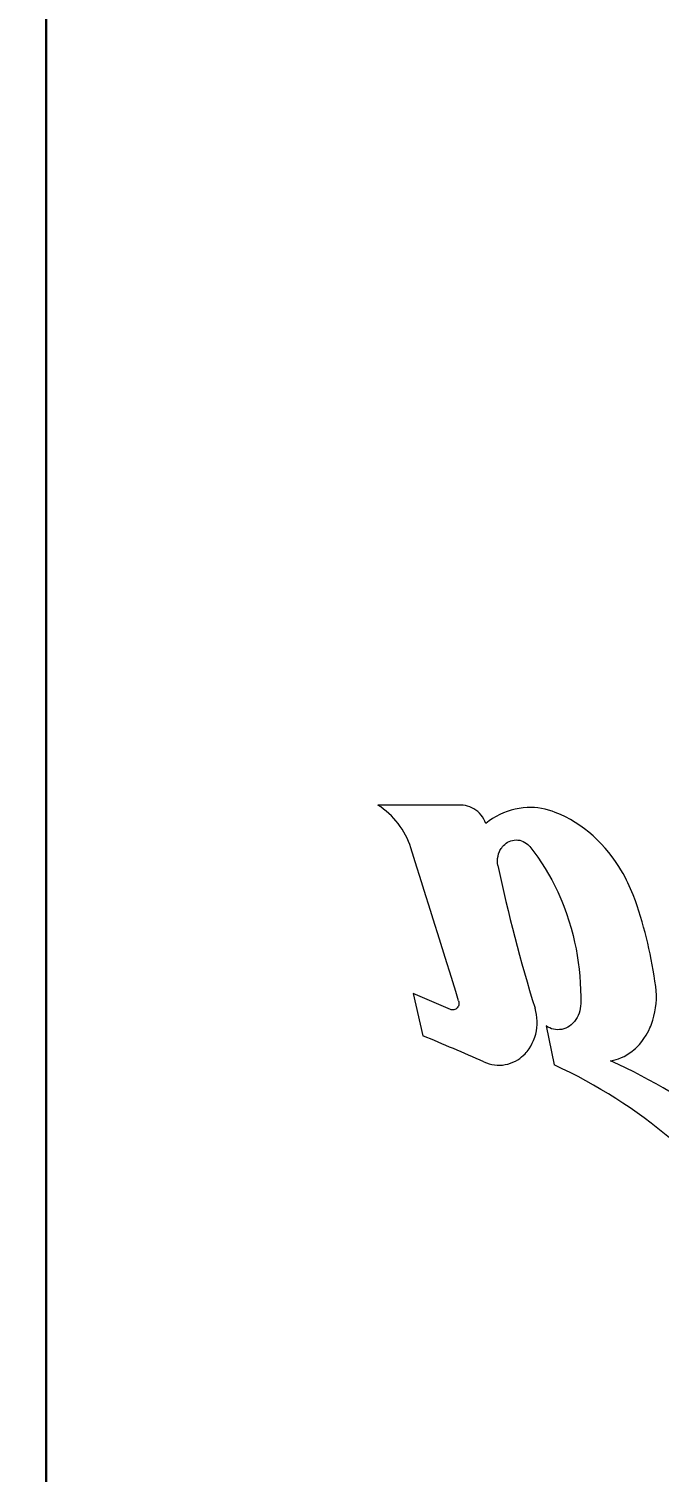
# Model space of a CAD drawing. Extents: x -234 to 858, y -95 to 532.
# Drawn here: x 79.16 to 99.72, y 127.01 to 174.14 of the extents above; entities that cross this region are included whole.
import ezdxf

# ---------------------------------------------------------------- set-up
doc = ezdxf.new("R2010")
doc.units = 0
doc.header["$LTSCALE"] = 7
doc.header["$MEASUREMENT"] = 0
doc.layers.get('0').update_dxf_attribs({"linetype": 'CONTINUOUS', "lineweight": 15})
doc.layers.add('3', color=3, linetype='CONTINUOUS', lineweight=30)
doc.layers.add('8', color=250, linetype='CONTINUOUS', lineweight=15)
doc.styles.add('ITALICT', font='ITALICT.shx', dxfattribs={"width": 0.8, "height": 3})
doc.dimstyles.get("Standard").update_dxf_attribs({"dimtxt": 3, "dimasz": 3, "dimexe": 0.5, "dimexo": 0.5, "dimgap": 0.8, "dimtad": 1, "dimdsep": 46, "dimtxsty": 'ITALICT', "dimcen": 0.09, "dimazin": 2, "dimtfac": 1, "dimtmove": 0, "dimatfit": 3, "dimfxl": 1, "dimtolj": 1, "dimtzin": 0, "dimarcsym": 0})

# ---------------------------------------------------------------- blocks, each defined once
blk = doc.blocks.new('*D27')
at = {"color": 0, "lineweight": -2, "transparency": 16777216}
for p, q in [((79.226, 291.825), (50.638, 291.825)), ((51.138, 288.825), (51.138, 52.525)), ((79.226, 49.525), (50.638, 49.525))]:
    blk.add_line(p, q, dxfattribs=at)
at = {"color": 0, "transparency": 16777216}
for points in [[(50.638, 288.825), (51.638, 288.825), (51.138, 291.825)], [(50.638, 52.525), (51.638, 52.525), (51.138, 49.525)]]:
    blk.add_solid(points, dxfattribs=at)
at = {"color": 0, "transparency": 16777216, "insert": (48.838, 170.675), "char_height": 3, "attachment_point": 5, "rotation": 90, "style": 'ITALICT'}
blk.add_mtext('\\A1;242.3{}{\\H0.71x;\\C3;%%p0.05}', dxfattribs=at)
blk = doc.blocks.new('*D41')
at = {"color": 0, "lineweight": -2, "transparency": 16777216}
for p, q in [((79.226, 291.825), (41.031, 291.825)), ((41.531, 288.825), (41.531, 22.075)), ((79.226, 19.075), (41.031, 19.075))]:
    blk.add_line(p, q, dxfattribs=at)
at = {"color": 0, "transparency": 16777216}
for points in [[(41.031, 288.825), (42.031, 288.825), (41.531, 291.825)], [(41.031, 22.075), (42.031, 22.075), (41.531, 19.075)]]:
    blk.add_solid(points, dxfattribs=at)
at = {"color": 0, "transparency": 16777216, "insert": (38.246, 155.45), "char_height": 3, "attachment_point": 5, "rotation": 90, "style": 'ITALICT'}
blk.add_mtext('\\A1;272.75{}{\\H0.71x;\\C3;\\S+0.08^ -0.07;}', dxfattribs=at)
blk = doc.blocks.new('*D45')
at = {"color": 0, "lineweight": -2, "transparency": 16777216}
blk.add_line((152.726, 169.849), (131.172, 169.849), dxfattribs=at)
at = {"color": 0, "transparency": 16777216}
blk.add_solid([(152.726, 170.349), (152.726, 169.349), (155.726, 169.849)], dxfattribs=at)
at = {"color": 0, "transparency": 16777216, "insert": (136.429, 172.149), "char_height": 3, "attachment_point": 5, "style": 'ITALICT'}
blk.add_mtext('\\A1;%%c152', dxfattribs=at)

msp = doc.modelspace()

# ---------------------------------------------------------------- linework, layer by layer
at = {"layer": '3'}
msp.add_line((79.7259, 291.8253), (79.7259, 19.0753), dxfattribs=at)
at = {"layer": '8', "ltscale": 0.067612}
msp.add_line((93.2498, 148.7897), (90.5454, 148.7897), dxfattribs=at)
at = {"layer": '8', "ltscale": 0.035493}
msp.add_line((91.6972, 142.6412), (92.0147, 141.2575), dxfattribs=at)
at = {"layer": '8', "ltscale": 0.032464}
msp.add_line((96.0326, 141.5769), (96.3005, 140.3063), dxfattribs=at)
at = {"layer": '8'}
for points in [[(94.0643, 148.1915), (94.0341, 148.2648), (93.9982, 148.3351), (93.957, 148.402), (93.9106, 148.465), (93.8593, 148.5235), (93.8036, 148.5773), (93.7436, 148.6257), (93.6804, 148.6681), (93.614, 148.7047), (93.5446, 148.735), (93.4731, 148.7588), (93.3997, 148.776), (93.3251, 148.7863), (93.2498, 148.7897)], [(96.335, 148.5522), (96.2269, 148.5928), (96.1167, 148.6275), (96.0021, 148.6569), (95.8859, 148.68), (95.7686, 148.6967), (95.6505, 148.707), (95.532, 148.7108), (95.4134, 148.7081), (95.2828, 148.6978), (95.1527, 148.6797), (95.0234, 148.654), (94.8954, 148.6208), (94.769, 148.5802), (94.6445, 148.5324), (94.5224, 148.4775), (94.403, 148.4157), (94.2867, 148.3473), (94.1737, 148.2725), (94.0643, 148.1915)], [(98.9454, 145.6674), (98.8724, 145.864), (98.7923, 146.0573), (98.7054, 146.247), (98.6593, 146.3403), (98.6116, 146.4324), (98.5454, 146.5535), (98.4763, 146.6724), (98.4043, 146.7889), (98.3003, 146.9458), (98.1908, 147.098), (98.0761, 147.2454), (97.9561, 147.3876), (97.8311, 147.5245), (97.7011, 147.6559), (97.5662, 147.7814), (97.4267, 147.9008), (97.2827, 148.0141), (97.1343, 148.1209), (96.9819, 148.2211), (96.8255, 148.3145), (96.6654, 148.4009), (96.5018, 148.4802), (96.335, 148.5522)], [(94.4648, 146.8211), (94.4533, 146.8963), (94.4496, 146.9725), (94.4537, 147.0487), (94.4655, 147.1241), (94.485, 147.1977), (94.5119, 147.2686), (94.528, 147.3027), (94.5459, 147.3359), (94.5653, 147.3676), (94.5862, 147.3981), (94.6166, 147.4367), (94.6495, 147.4728), (94.6849, 147.5062), (94.7303, 147.5423), (94.7785, 147.5738), (94.8293, 147.6003), (94.882, 147.6215), (94.9363, 147.6374), (94.996, 147.6481), (95.0563, 147.6521), (95.1165, 147.6493), (95.1761, 147.6399), (95.2343, 147.6237), (95.2907, 147.6012), (95.3445, 147.5725), (95.3952, 147.5381), (95.4336, 147.5062), (95.4695, 147.471), (95.5027, 147.4328)], [(95.5027, 147.4328), (95.635, 147.2619), (95.7623, 147.0866), (95.8843, 146.9071), (96.001, 146.7237), (96.1124, 146.5365), (96.2184, 146.3456), (96.3189, 146.1513), (96.4139, 145.9538), (96.4826, 145.8013), (96.548, 145.647), (96.6102, 145.4912), (96.6547, 145.3733), (96.6974, 145.2546), (96.7772, 145.0149), (96.8496, 144.7723), (96.9146, 144.5271), (96.9654, 144.3108), (97.0104, 144.093), (97.0498, 143.8738), (97.0835, 143.6531), (97.1115, 143.4313), (97.1339, 143.2076), (97.1505, 142.9832), (97.1614, 142.7584), (97.1665, 142.5334), (97.1659, 142.3085)], [(98.1393, 140.4376), (98.2272, 140.4552), (98.3141, 140.4781), (98.3997, 140.5063), (98.4897, 140.5423), (98.5776, 140.584), (98.6632, 140.6313), (98.7462, 140.684), (98.8265, 140.742), (98.9037, 140.8049), (98.9486, 140.8449), (98.9923, 140.8866), (99.0347, 140.93), (99.0759, 140.9748), (99.1543, 141.069), (99.2273, 141.1686), (99.2947, 141.2733), (99.3392, 141.3506), (99.3806, 141.4302), (99.4191, 141.5117), (99.4459, 141.574), (99.4709, 141.6373), (99.5157, 141.7665), (99.5532, 141.8986), (99.5835, 142.0332), (99.6064, 142.1696), (99.622, 142.3073), (99.63, 142.4458), (99.6307, 142.5844), (99.6238, 142.7226), (99.6095, 142.86)], [(93.1808, 142.3926), (93.1882, 142.3601), (93.1911, 142.3266), (93.1893, 142.2931), (93.1829, 142.2602), (93.1718, 142.2285), (93.1565, 142.1989), (93.1373, 142.1724), (93.1144, 142.1491), (93.0885, 142.1297), (93.0569, 142.1137), (93.0229, 142.1037), (92.9878, 142.1001), (92.953, 142.1031), (92.932, 142.1083), (92.9117, 142.1158)], [(94.0042, 140.4108), (94.0879, 140.3743), (94.1739, 140.3445), (94.2616, 140.3217), (94.3486, 140.3063), (94.4363, 140.2979), (94.5242, 140.2963), (94.612, 140.3018), (94.6992, 140.3141), (94.7853, 140.3333), (94.8697, 140.3592), (94.9522, 140.3917), (95.0323, 140.4305), (95.1095, 140.4755), (95.1725, 140.5182), (95.2331, 140.5649), (95.2909, 140.6155), (95.3458, 140.6697), (95.3808, 140.7078), (95.4143, 140.7473), (95.477, 140.8303), (95.5336, 140.9183), (95.5838, 141.0108), (95.6274, 141.107), (95.6643, 141.2065), (95.6944, 141.3093), (95.7173, 141.4142), (95.7331, 141.5206), (95.7415, 141.6279), (95.7425, 141.7356), (95.7362, 141.8429), (95.7226, 141.9494), (95.7016, 142.0544), (95.6734, 142.1572)], [(97.1659, 142.3085), (97.1614, 142.2285), (97.1506, 142.1492), (97.1335, 142.0712), (97.1102, 141.9951), (97.0808, 141.9216), (97.0456, 141.8513), (97.0047, 141.7849), (96.9584, 141.723), (96.907, 141.6662), (96.8544, 141.6178), (96.7979, 141.5749), (96.7382, 141.538), (96.6755, 141.5074), (96.6105, 141.4834), (96.5438, 141.4664), (96.4759, 141.4565), (96.4095, 141.4539), (96.3433, 141.458), (96.2777, 141.4689), (96.2133, 141.4865), (96.1506, 141.5105), (96.0902, 141.5408), (96.0326, 141.5769)]]:
    msp.add_lwpolyline(points, dxfattribs=at)
for centre, radius, start, end in [((89.1633, 146.6148), 2.5778, 17.48732, 57.56534), ((-523.0975, -46.997), 644.7227, 17.082812, 17.5479871), ((141.833, 156.6098), 48.3691, 191.6759, 197.38534), ((85.681, 141.0511), 14.0451, 7.39979, 19.18897), ((5.4479, -58.3805), 218.7434, 66.431431, 66.778036), ((12.703, -47.8642), 205.0789, 66.644294, 67.248362)]:
    msp.add_arc(centre, radius, start, end, dxfattribs=at)
for centre, major_axis, ratio, start_param, end_param in [((13.5479, 35.3661), (-86.5612, -102.518), 0.3510138, 3.0460952, 3.2367015), ((-243.5657, -237.84), (-346.5062, -375.1232), 0.182924, 3.1111698, 3.2022974)]:
    msp.add_ellipse(centre, major_axis=major_axis, ratio=ratio, start_param=start_param, end_param=end_param, dxfattribs=at)

# ---------------------------------------------------------------- dimensions: what is measured, and where the dimension line sits
for base, p2, text, override, picture, middle in [((41.5305, 19.0753), (79.7259, 19.0753), '<>{}{\\H0.71x;\\C3;\\S+0.08^ -0.07;}', {"dimtp": 0.08, "dimtm": 0.07}, '*D41', (38.2455, 155.4503)), ((51.1384, 49.5253), (79.7259, 49.5253), '<>{}{\\H0.71x;\\C3;%%p0.05}', {"dimtp": 0.05, "dimtm": 0.05}, '*D27', (48.8384, 170.6753))]:
    dim = msp.add_linear_dim(base=base, p1=(79.7259, 291.8253), p2=p2, angle=90, text=text, dimstyle='Standard', override=override)
    dim.commit()
    dim.dimension.update_dxf_attribs({"geometry": picture, "text_midpoint": middle})
dim = msp.add_linear_dim(base=(79.7259, 169.8487), p1=(155.7259, 169.8487), p2=(79.7259, 166.6003), text='%%c<>', dimstyle='Standard', override={"dimlfac": 2, "dimse2": 1, "dimsd2": 1})
dim.commit()
dim.dimension.update_dxf_attribs({"geometry": '*D45', "text_midpoint": (136.4287, 169.8487), "dimtype": 160})

doc.saveas('drawing.dxf')
